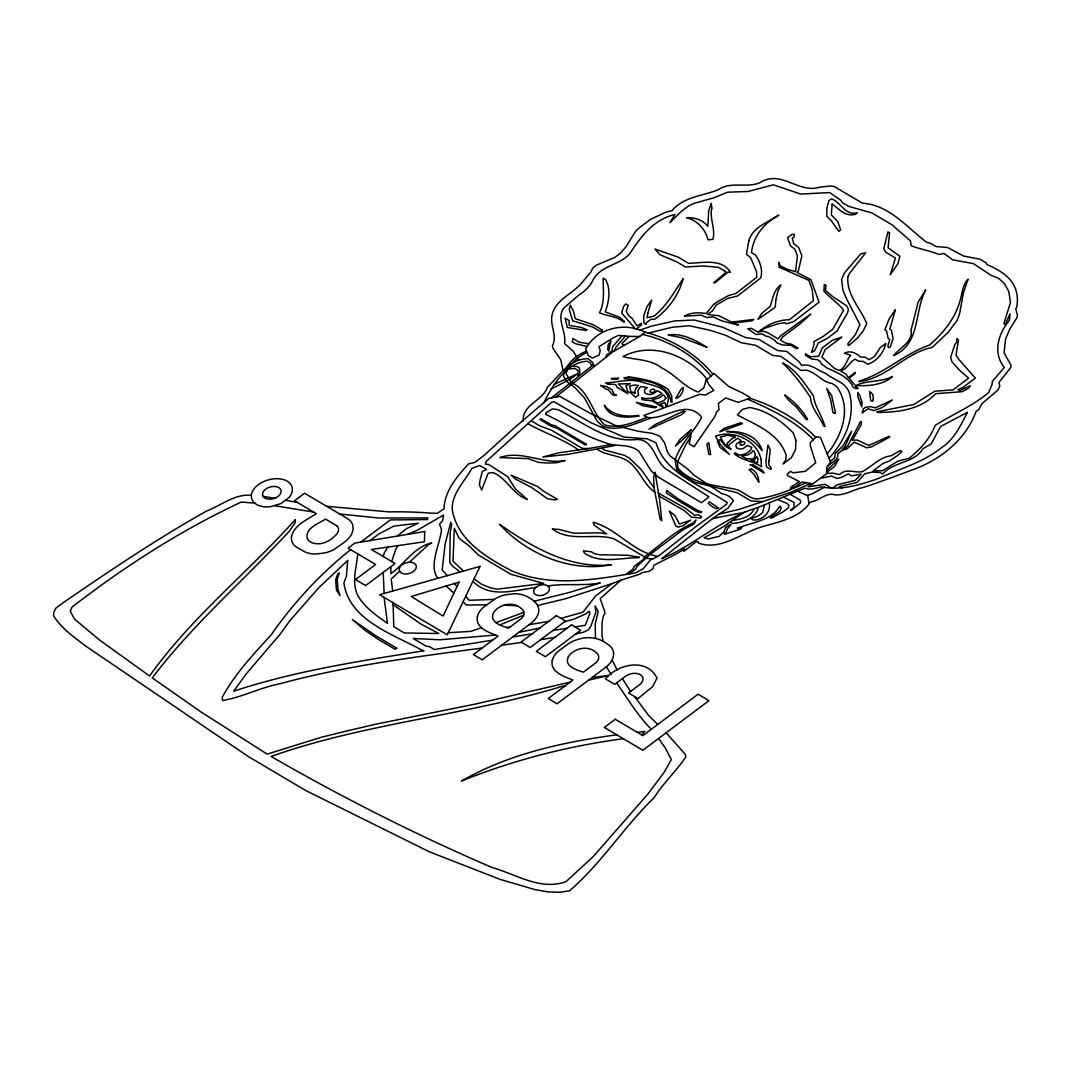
<?xml version="1.0" encoding="UTF-8"?>
<svg xmlns="http://www.w3.org/2000/svg" width="1071" height="1071" viewBox="0 0 1071 1071"><rect width="100%" height="100%" fill="white"/><g stroke="black" fill="none" stroke-linecap="round" stroke-linejoin="round"><path stroke-width="1.5" d="M769.232 503.022C771.24 512.527 762.485 520.359 753.435 520.051L750.999 518.605L758.04 516.075L762.646 512.621L764.386 504.963M384.114 593.454L383.231 572.383M815.741 437.316C797.708 418.922 774.186 406.11 749.82 398.238L738.267 402.361L725.723 397.943L718.36 403.472L718.989 409.898L717.142 411.277L714.424 417.141L694.062 446.741L689.188 443.863L691.29 432.764M749.82 398.238L749.941 397.408L742.645 393.084L728.548 386.363L713.955 373.418L706.043 380.473M357.781 553.894C356.469 567.576 351.368 582.624 357.808 595.543C364.635 607.404 376.443 615.638 387.474 623.362L384.074 597.417M606.24 356.804L606.507 355.13L612.023 350.98L612.625 346.817L622.023 335.678M391.718 561.525L395.654 549.543L397.903 545.608M383.338 556.572L384.141 553.172L387.796 547.08M842.034 488.068L839.236 486.595L857.068 482.392L864.819 473.77L872.142 472.083L880.295 472.525L882.772 473.998C893.95 461.213 914.072 463.435 922.961 448.709L931.181 443.956L940.592 426.459L967.434 412.322C960.674 425.415 954.315 439.405 941.289 447.839C922.225 463.074 898.877 469.018 877.149 478.978C859.21 485.029 840.2 490.839 821.229 486.85C816.008 488.189 810.118 490.25 804.87 488.189L758.228 507.413C755.831 518.712 742.484 522.755 732.323 523.438L730.154 522.153M523.612 615.196L523.224 616.079A11.861 7.551 -15.9 0 1 521.269 618.65L508.538 628.208C501.938 625.986 488.898 622.358 493.463 612.947A15.101 9.599 -15.9 0 1 501.523 606.173C508.149 603.013 516.276 603.629 521.644 608.837A12.424 7.899 -15.9 0 1 523.759 611.702L523.933 612.532A12.129 7.711 -15.9 0 1 523.612 615.196L500.144 624.808M543.8 402.816C552.489 385.654 565.903 362.4 587.336 361.235L590.576 363.149L591.513 366.202L551.391 397.917M841.217 371.329L841.619 370.486C847.616 368.37 849.664 362.092 854.966 359.12L858.38 361.141L863.052 361.396L867.912 364.274C876.962 361.155 883.682 352.68 885.824 343.43L880.295 347.58L874.351 356.616L869.183 359.655L865.127 357.259L860.468 356.991C855.849 353.028 850.521 349.976 844.269 353.256L850.789 355.277C846.21 359.869 846.157 367.795 839.249 370.379L834.898 368.732L821.832 357.058L825.259 349.507L841.833 337.057L832.368 340.337L822.233 347.941L818.699 356.348L810.252 356.656L805.405 353.791L805.566 355.398L811.698 359.026L817.347 359.669L819.784 361.114L821.43 363.912L827.107 368.089C836.679 372.28 845.782 375.854 851.981 384.583L852.757 386.859L855.729 388.612L858.139 388.492L855.582 386.979L857.429 385.6C869.371 386.015 881.902 384.958 891.929 377.26L892.304 376.43C880.831 382.708 866.546 379.83 855.488 385.788L849.102 378.197L854.631 374.047L855.301 372.373L848.232 377.688L846.077 374.207L841.257 371.476M614.111 351.114L616.173 346.924L625.384 336.026M754.185 508.725C750.758 517.306 740.797 519.181 732.671 520.452M690.675 437.155L685.815 444.559L677.367 462.137L677.943 468.241C692.656 484.453 715.749 485.136 735.71 489.34C743.461 491.228 748.937 498.791 757.103 498.952C774.239 496.757 790.8 489.916 806.409 482.606L812.769 483.878L827.16 473.315L833.171 473.154L839.544 474.573C846.01 467.92 854.497 473.128 862.115 471.709C871.794 466.849 879.853 456.875 890.992 455.871L900.296 450.556L901.916 451.52L897.94 455.282L889.077 461.159L883.2 463.301L873.079 470.905L882.638 470.651L897.752 461.186L909.132 458.294C920.23 449.378 929.748 438.99 935.17 425.428C952.788 414.129 972.642 406.137 988.774 392.414L992.215 384.007L992.228 381.557L1004.344 367.393C992.375 353.042 998.44 333.295 1009.351 320.457L1010.033 313.83L1005.107 324.7L1003.875 323.496L1010.502 302.464L1008.748 291.392L1004.424 283.587L998.574 278.313L991.09 275.314L973.378 263.586L952.721 259.838L943.926 253.412L939.039 254.47C929.963 250.828 920.15 249.141 911.153 245.781L910.551 241.002L891.996 224.816L871.874 212.915L848.593 206.355L842.101 202.513L841.003 200.357L829.664 192.579L800.68 194.065L773.382 184.841L747.906 191.481L727.597 192.191L713.768 197.84L694.45 203.249L688.787 205.752L681.41 211.282L669.897 222.714L674.904 214.495C653.591 219.381 640.927 236.557 629.761 253.707C619.346 265.554 600.978 265.233 593.08 279.852A38.355 24.405 -15.9 0 1 578.742 295.154L563.641 308.207C556.01 319.426 566.733 331.555 564.511 343.537L573.065 351.047L578.728 360.097M633.697 328.703L634.393 327.659L621.622 313.027L623.67 306.293L625.745 303.936L628.182 305.369L626.227 311.259L628.597 315.463L632.024 318.288L637.044 325.812L641.221 323.402L641.569 324.955L636.054 329.105M827.2 453.903C842.194 435.562 852.168 407.984 836.679 386.644L832.234 383.472C822.019 382.387 816.075 371.972 805.794 370.084L800.934 370.432L780.799 356.308L772.673 355.398L755.644 345.317L741.467 342.76L725.522 335.263L709.685 330.163L689.443 325.785L672.387 327.204L648.183 333.148M828.994 458.254C844.564 441.52 855.448 417.395 849.772 394.315C846.559 381.972 833.921 380.419 825.741 373.337C817.883 370.914 810.693 362.949 801.871 365.465L798.765 361.529L786.89 351.449L777.747 350.592L759.098 339.547L745.751 337.593L722.242 327.124L694.182 320.015L674.85 320.912L651.623 326.106L639.789 330.163M397.261 536.076L406.739 528.485L418.333 523.17L393.833 526.129L378.719 534.041L370.017 540.574M713.018 374.315C695.829 353.43 671.33 338.998 645.304 332.197L639.601 336.481L628.905 336.388L621.943 343.63L623.951 345.464M399.67 571.204L391.223 578.996L392.669 591.045M409.336 562.302L428.48 544.657L431.76 542.997C414.691 546.397 404.477 564.149 390.902 573.654L390.835 566.666M326.682 506.315L388.974 511.871A345.612 219.836 -15.9 0 1 431.345 513.156L437.222 513.357L444.104 508.792C444.385 491.134 457.223 476.247 468.616 463.837L474.721 462.458L483.931 455.55L514.923 427.289L548.767 398.399L559.812 396.377L589.746 413.071L615.249 425.401L638.075 431.252L652.44 433.38L659.95 436.285L664.716 443.019L667.22 451.44L669.75 455.617L688.171 469.5L693.981 475.149L721.934 493.771A23.375 14.874 -15.9 0 1 733.3 500.786L728.079 508.096L712.51 518.605L661.717 558.754C695.266 544.563 723.072 517.775 758.228 507.413M795.485 490.237L807.775 495.793L809.087 504.026C797.534 518.752 777.921 521.912 761.106 527.066C741.266 533.197 719.832 551.19 698.372 543.024L697.997 541.471L695.574 542.127L683.834 551.351L684.583 548.821C674.904 555.367 664.02 559.905 653.872 565.287L653.002 568.647L649.16 571.285L641.81 572.731L639.963 574.123L620.872 580.187L600.188 598.649L604.687 611.461L604.82 613.897L603.442 615.477L602.143 622.157L601.929 635.264L603.268 641.529M744.573 511.831L723.916 526.37L704.129 537.816L708.145 539.034L719.11 536.343L723.942 531.845L725.549 527.642L728.454 525.459L730.891 524.803L727.423 528.739L726.245 532.113L724.036 533.773L724.786 534.215L740.222 529.248L741.855 527.762L737.41 528.284C751.079 522.474 771.615 520.626 779.42 506.677L780.29 506.315L781.161 507.708L780.063 511.068L770.143 517.869L772.579 517.614L783.129 511.804L788.51 507.721L788.899 505.217L786.998 503.437L777.787 499.622M555.608 397.154L612.84 351.837L639.601 336.481M591.513 366.202L593.347 364.783L594.606 365.532M350.672 549.691L348.892 551.03C319.078 575.14 293.119 603.375 271.191 634.808C253.466 654.301 234.736 674.074 222.219 697.328L222.5 700.541C242.327 697.234 260.36 687.515 280.12 683.7C346.308 665.667 414.33 657.166 482.151 648.009M360.793 542.1L390.326 519.93L427.383 519.569L427.945 517.895L379.04 518.029L339.668 514M407.623 534.362L417.583 530.091L443.608 515.031L442.51 520.881L439.498 524.188L441.48 529.435C440.542 543.104 427.931 566.318 437.959 578.273M762.552 501.643L751.012 500.933L737.183 492.754L695.173 482.378L683.82 475.671L676.564 469.285L675.145 460.235C679.938 443.702 694.035 432.323 701.545 417.422L700.795 415.99C684.65 399.162 664.971 420.394 647.098 417.395C633.978 422.255 618.918 429.043 604.566 424.919C591.687 412.63 589.371 390.607 571.445 382.668L566.024 373.565C569.022 363.618 578.153 356.857 586.935 352.332L588.3 355.679L592.357 358.075L599.131 355.036L600.215 350.525L598.93 346.736L613.027 337.874L618.663 335.33L628.905 336.388M620.872 580.187L612.036 583.615L595.463 596.065L583.012 612.184L560.976 618.382M625.852 574.391L633.215 568.862L634.246 566.331L643.457 559.423L644.514 556.866C660.097 545.206 674.743 531.149 692.535 523.277L695.949 520.051L694.396 523.398L692.549 524.79L682.963 529.77L649.802 554.658L636.897 566.505L635.719 569.022L629.266 573.869M658.116 556.358L695.748 526.745L726.593 504.227L727.169 502.54C702.763 485.725 665.158 474.199 656.081 442.859L647.152 438.789L624.045 437.115L591.205 422.844L554.015 401.786L551.565 402.268L486.02 461.601L485.417 464.118L488.791 464.546L507.547 476.582L515.499 488.992L527.334 499.474C512.902 494.588 507.119 478.456 493.075 472.565L488.175 473.168L481.696 489.996L479.38 484.868L480.116 479.875L482.311 471.481L486.582 469.486L479.768 465.457L471.842 468.388C464.667 481.575 452.123 492.955 452.163 508.966C456.835 539.878 486.1 557.295 511.349 570.696C550.802 587.618 594.539 579.612 635.518 572.905L643.149 568.808L650.298 560.026L658.116 556.358C633.403 552.609 617.057 528.646 593.173 522.246L594.298 525.245L606.695 533.92L600.081 532.849L573.748 533.238L559.263 529.462L552.315 528.967C570.535 542.609 593.87 532.608 613.924 538.767L647.165 558.446L652.949 558.781M827.937 465.778L836.223 459.553L837.79 456.192L837.669 453.769L841.351 451.011L845.193 446.098L851.713 431.185L842.757 446.058L835.139 453.702L834.67 457.853L830.279 461.373M826.879 470.263L838.821 459.111L834.416 466.581L827.053 472.11M809.074 503.209L810.921 501.83C819.328 501.054 825.995 491.991 834.764 494.815C844.698 495.793 853.828 489.219 863.346 487.439C879.907 482.004 896.24 475.939 912.479 469.808C940.097 460.035 965.814 439.753 976.016 411.505L978.774 409.43L982.013 403.593L997.985 390.018L999.872 385.721L998.948 383.418L999.511 381.731L1010.93 367.286L1010.823 364.863L1004.063 352.828L1005.642 338.717L1010.033 328.636L1016.821 317.926L1017.45 315.41L1015.723 308.421L1016.633 307.738C1020.984 284.284 1006.124 272.57 986.846 264.55L986.364 263.024L979.871 259.182L963.672 256.036L947.54 247.495L936.027 246.558L930.699 243.398L926.589 242.287C907.177 227.547 888.997 204.735 862.49 203.222L834.496 186.649L831.31 185.952L819.449 187.197C798.39 193.905 781.161 169.191 759.995 182.646C746.487 188.456 730.971 180.986 718.467 189.661C702.924 195.98 684.784 196.462 672.762 209.729L672.508 210.572L666.403 212.004L650.753 219.18L639.695 227.48L635.665 231.216L625.839 246.906L620.377 253.238L614.848 257.388L596.547 265.113L592.865 267.884L590.871 272.074L580.924 283.828C571.084 294.82 553.346 301.031 551.685 317.511C550.829 326.936 557.308 336.682 552.408 345.719L553.252 348.798L560.722 359.655L563.145 370.753M832.421 488.309L837.027 484.855L855.287 480.33L861.245 474.158L851.525 475.832L848.286 473.918L841.793 477.291L836.906 478.442L831.457 476.046L820.52 478.295M812.769 483.878L808.003 486.85L825.045 484.32L831.524 488.162M824.724 487.024L811.898 493.945L807.092 495.391M550.963 389.121L570.12 379.295L577.483 373.766L554.176 384.328M810.332 483.623L791.121 492.191L739.941 509.14L719.203 514.093M650.686 418.212C635.384 423.192 619.225 432.149 602.839 426.312L597.042 421.01L584.565 398.064L574.739 387.434L566.679 381.571L563.48 375.921C565.796 364.274 575.756 355.211 586.48 351.208L586.935 352.332M481.508 627.673L470.892 631.368L448.24 632.72M495.833 622.679L523.893 612.344M612.036 583.615L565.528 598.756L537.709 605.476M564.363 621.876L574.351 618.998L585.636 613.937L589.318 611.18L589.853 613.509L585.275 625.29L575.033 626.937M658.705 495.886L684.356 510.639L691.505 517.079L700.541 518.056L701.532 516.677L698.292 514.749L694.61 515.258L686.069 508.671L658.063 492.928M534.215 601.219L570.267 592.196L600.242 582.932C582.852 586.252 565.193 583.119 547.883 585.984M548.727 621.367L528.927 624.754M565.542 685.574L561.887 686.431C466.26 715.468 365.452 723.032 271.057 756.447C342.466 797.507 416.284 834.978 492.031 867.47C516.008 874.231 540.507 890.978 566.077 881.607L593.588 856.211L648.049 793.865L664.395 771.99L671.356 759.513L665.345 748.053L658.585 738.455M588.515 680.192L608.261 675.573L592.183 677.448M641.623 734.88L644.849 731.426L637.312 732.336M741.092 512.942L712.51 518.605M570.093 682.16L475.122 704.129L375.894 724.17L347.821 730.717L321.046 737.343L267.148 754.131L201.442 712.242L152.269 677.903C192.726 624.353 244.134 580.348 289.424 531.055L295.074 522.876L295.395 519.569C247.789 572.543 191.133 617.552 149.552 676.002L99.777 640.19L74.595 619.172L70.311 611.354L71.944 607.15C124.571 566.465 180.905 530.212 241.256 502.071L255.059 503.129M518.806 632.359L539.878 628.008M588.059 448.615L607.685 445.121L614.634 445.616L568.527 454.265L542.85 457.009L558.62 452.832L588.059 448.615L582.209 448.361L551.619 430.261L540.105 426.03L531.457 420.916M554.872 637.392L540.601 639.708M575.743 633.965L583.909 632.037L588.287 629.842L590.71 626.602L595.811 612.291L595.101 605.891L598.207 611.581L595.195 624.165L595.489 638.343M492.593 640.163L434.344 649.521L429.498 646.643L426.164 646.161L413.192 638.477L440.074 639.775L495.471 635.036M512.701 636.937L532.14 633.818M552.89 630.484L567.095 628.208M623.335 738.695C567.978 746.126 513.357 760.022 461.574 781.013C508.832 753.783 563.292 742.042 616.789 734.813M501.643 645.237L521.657 642.399M535.674 587.604C514.776 590.081 489.889 598.917 472.913 581.272M506.262 627.419L510.198 626.95M569.236 368.946L574.685 368.397L577.938 370.325L577.952 376.041L579.839 372.708L579.424 367.929L576.988 366.496L572.275 366.202M486.729 604.807L466.474 605.035L463.06 601.822M504.321 605.209L516.972 605.731M494.24 599.399L469.205 600.282L465.698 596.333M313.656 512.072L274.886 505.78M251.283 495.311L251.645 498.832L253.385 501.924L256.371 504.401A21.045 13.388 -15.9 0 0 270.508 506.703L280.95 503.584L288.942 497.587A21.045 13.388 -15.9 0 0 278.393 478.75A21.045 13.388 -15.9 0 0 251.283 495.311C235.031 493.651 221.322 505.338 206.944 510.867C157.29 538.659 110.072 570.535 63.176 602.705L55.812 608.234L53.737 612.425L53.55 615.718C61.127 628.155 73.591 636.696 84.89 645.518L248.352 756.554L305.931 790.639L429.712 851.954L500.478 879.519L534.871 889.586L547.991 891.889L559.745 892.304L569.558 890.777C601.233 863.614 623.924 826.932 653.966 797.841C663.391 783.035 676.002 771.388 685.842 756.943L685.293 754.319L666.122 732.805M263.185 496.409L274.578 498.216M806.409 482.606L801.657 482.164L796.128 486.301L790.465 488.724L790.84 487.171L799.421 481.615L787.359 475.47L787.319 473.851L790.572 471.401L793.009 472.833L805.245 471.347L815.687 462.752L810.386 446.005L810.238 442.765L816.397 436.66L820.44 437.49L830.52 461.949L826.638 467.692L827.16 473.315M297.323 502.419L285.957 500.358M588.742 343.684L579.264 342.265L572.838 338.463L572.302 341.796L575.542 343.724L587.028 346.509M642.359 334.406C669.027 340.417 693.767 354.889 711.037 376.202M645.304 332.197C624.447 321.715 596.908 328.007 585.583 348.999L586.48 351.208M747.451 399.068C770.959 409.591 795.392 420.742 813.317 439.712M790.639 494.507L800.372 500.264L800.733 502.647L791.188 510.546L790.385 510.064L794.066 507.293L794.013 502.406L783.798 497.239M647.098 417.395L643.885 415.494L699.711 394.315L705.32 395.052L713.795 390.366L708.882 384.596L706.86 380.218M601.929 448.481L604.834 450.195L624.473 455.295L629.346 458.174L641.221 469.58L654.046 487.747L660.124 519.167L661.771 520.68L659.736 500.639L655.091 472.15L653.605 477.197L654.046 487.747M597.243 449.285C607.15 456.246 620.524 454.773 629.949 462.699C639.976 470.972 644.193 485.029 654.783 492.165M578.621 449.967C562.797 439.043 544.697 433.045 528.097 423.862M336.709 525.727L325.49 519.087C318.569 523.746 305.128 527.869 307.19 538.405A15.101 9.599 -15.9 0 0 314.138 543.358C322.09 545.099 329.748 541.19 335.236 535.661A12.156 7.738 -15.9 0 0 336.749 525.7M393.097 604.74L420.97 624.098L438.842 633.51L404.343 632.974L393.807 626.736L393.03 602.719M460.115 572.021L452.123 565.729L449.74 562.355L450.181 532.876L451.748 524.562L450.717 522.38L445.108 544.148L442.189 569.879L447.303 575.636M463.489 571.057L453.006 561.204L454.318 528.311L459.205 538.472L469.299 546.036L478.496 555.113L510.934 574.31L543.733 583.441L497.185 589.157L490.679 587.925L481.361 584.15L474.092 578.822M446.192 585.998L453.876 593.2M657.755 724.478L648.397 715.174L634.688 696.632M651.288 729.324C637.54 715.374 627.82 698.908 616.642 682.91M454.332 583.548L457.009 586.56M630.538 691.464L622.358 678.612M611.206 674.556L606.347 666.764M617.244 670.138L612.103 659.977M593.347 364.783L592.906 362.708L588.207 358.745C570.187 358.303 559.049 375.988 547.535 387.1C542.662 401.009 522.099 404.503 523.224 421.077M861.379 422.001L861.365 424.384L852.436 440.194L857.242 440.047L868.782 445.496L888.997 436.325L889.814 437.008L871.74 446.821L866.827 447.812L854.163 442.162L847.054 448.869L842.984 450.101L847.844 445.71L860.575 421.519L861.379 422.001M861.847 402.053L861.78 406.967L857.791 396.591L857.764 392.508L859.732 395.172L861.847 402.053M847.844 277.041C846.492 294.779 860.388 308.167 866.747 323.522L863.159 331.059L857.282 338.249L848.768 345.531L848.004 345.09L848.058 343.443L855.341 334.674L859.919 324.647L845.836 297.363L842.89 289.92L841.552 279.558L844.457 272.864L860.803 253.881L865.689 252.796L849.263 273.681L847.844 277.041M624.165 321.34L624.139 322.344C617.124 316.132 607.404 316.28 599.412 312.786C605.249 301.955 602.946 289.706 603.187 278.206L605.61 279.638C611.18 289.505 608.823 301.727 605.302 311.902L619.6 317.244L624.165 321.34M768.911 460.838L768.817 464.934L771.254 467.786L770.852 469.459L766.796 467.063L766.274 465.55L765.979 460.704L767.934 444.934L770.277 450.048L768.911 460.838M424.692 531.537L424.424 541.765L371.329 549.463L395.052 563.507L365.666 585.556L355.545 579.558L375.653 564.471L348.075 548.151L354.822 543.091L424.692 531.537M291.473 536.879L291.419 538.874A24.044 15.289 -15.9 0 0 296.547 547.147L304.766 551.833A25.169 16.011 -15.9 0 0 315.704 554.055L325.169 552.877A26.24 16.694 -15.9 0 0 334.232 549.396L344.246 542.287A25.771 16.4 -15.9 0 0 351.877 533.679L353.189 529.061L352.667 524.696A24.513 15.596 -15.9 0 0 346.415 517.989L304.579 493.236L294.538 500.773L316.266 513.625C307.23 519.77 293.99 524.937 291.473 536.879M761.039 459.432L761.481 466.688C753.047 461.052 742.123 460.517 734.304 453.729L735.094 452.832L738.923 455.095C744.037 454.8 750.061 452.792 751.829 447.45L747.384 445.375L742.966 448.682L739.311 449.003L736.607 447.825L735.844 445.549L736.607 443.876L741.212 440.636L737.531 438.28L728.963 444.813L728.708 447.317L731.091 448.736L730.81 449.485L725.134 446.125L720.328 439.712L717.918 440.409L715.548 436.165C733.3 429.391 757.103 440.301 761.039 459.432M795.887 440.288L795.566 449.338L791.415 457.705L783.088 463.904L785.431 460.65L786.261 455.644C779.501 433.541 755.885 424.946 737.384 414.932L742.323 409.443L749.593 407.489C766.729 410.394 781.147 420.702 793.156 432.778L795.887 440.288M757.786 458.656L757.599 462.779L750.744 460.463L754.399 460.128L756.782 456.474L757.786 458.656M911.14 329.988C912.934 342.466 899.64 347.553 893.642 355.652C920.832 343.63 913.924 312.21 925.665 289.906L918.088 302.29L911.14 329.988M794.267 234.442L794.133 236.919L792.286 238.298L793.772 243.693L798.712 247.562L801.871 255.768L798.39 270.869L797.025 272.449L810.908 279.678L819.061 302.223L793.491 321.702L786.435 323.777L784.802 322.813L778.684 323.603L765.578 327.913L759.272 331.234C767.773 324.54 778.416 319.734 789.394 319.774L813.411 300.67L812.3 290.254L808.94 280.428L779.086 267.134L778.751 262.288L780.411 265.956L787.426 269.383L795.579 271.673L797.4 255.902L794.856 249.168L790.465 245.942L787.546 237.642L791.897 234.375L794.267 234.442M711.813 208.015C709.297 218.538 715.856 229.167 712.898 239.369L708.011 239.81C705.347 229.06 697.315 220.385 686.457 217.694C694.356 217.279 703.071 219.836 707.837 226.436L708.694 210.8L711.224 203.236L711.813 208.015M775.779 300.094L775.31 306.694L773.905 308.274L757.947 319.319L761.601 313.549L770.183 306.333C772.793 298.983 773.851 289.665 780.799 284.993L777.747 291.7L775.779 300.094M347.687 560.481L346.428 576.185L343.911 582.919C349.146 620.337 392.629 633.925 421.251 649.843L424.022 650.766C360.03 661.048 295.409 670.794 233.732 691.17L246.062 674.087L279.919 634.46L289.933 620.631L318.984 587.524L347.687 560.481M610.778 341.127L608.689 351.141L607.712 349.333L608.288 344.353L610.778 341.127M832.18 204.079L831.297 214.829L837.817 221.63L840.668 229.944L838.834 231.323L831.19 220.572L826.839 216.369L826.825 208.189L828.927 200.625L831.35 198.818C841.23 202.365 844.765 215.592 857.188 212.888L855.568 214.24C845.18 217.105 839.423 209.193 832.18 204.079M825.942 285.435L825.487 290.402L832.127 296.185L846.733 305.878L848.473 309.506L847.509 312.866L837 331.059L826.866 338.664L818.204 343.015L814.844 350.565L811.55 352.439L813.96 344.862L813.947 341.595L823.438 336.281L832.636 329.373L843.613 310.255C838.058 302.825 830.065 298.099 823.894 291.044L824.322 284.471L825.942 285.435M683.137 387.541L682.736 391.678L680.165 395.815L676.484 398.573L675.881 398.01L681.29 388.92L683.137 387.541M889.546 232.862L888.073 247.776L899.908 256.264L897.859 263.827L890.188 274.819L895.476 257.991L885.744 252.234L883.776 248.686L887.926 231.898L889.546 232.862M956.898 338.905L956.564 342.211L954.81 344.661L950.66 357.259L951.985 361.864L959.362 370.071L968.653 378.157L953.003 389.911L934.809 391.196L913.777 404.53L876.881 411.8L878.006 412.455C898.85 412.295 920.645 409.564 935.759 393.686L962.253 391.678L968.653 388.197L970.366 385.747L959.469 390.674L957.849 389.71L963.418 387.073L975.386 378.09L958.532 359.093L956.042 354.876L958.518 339.855L956.898 338.905M666.657 490.478L666.296 492.968L681.196 502.46L696.605 511.577L700.648 512.768L701.786 511.804L698.667 511.028L678.385 499.032L666.657 490.478M602.197 330.029L601.942 331.689L599.077 330.819L592.584 326.976L572.677 320.805L569.236 309.358L570.401 305.155L573.641 311.661L575.234 318.676L593.267 324.741L602.197 330.029M477.425 616.361C474.881 628.142 489.808 632.733 498.055 636.067L473.382 654.582L482.218 659.816L529.73 624.165A24.513 15.596 -15.9 0 0 537.401 615.758C542.903 605.637 531.591 597.805 523.224 595.034A26.24 16.694 -15.9 0 0 514.615 593.709L505.151 594.833A25.222 16.038 -15.9 0 0 496.194 598.234L484.239 606.628A24.044 15.289 -15.9 0 0 477.438 616.361M552.275 660.352C549.731 672.133 564.645 676.725 572.905 680.058L548.232 698.573L557.067 703.808L604.566 668.143C610.055 664.422 615.263 657.755 613.134 650.753A25.771 16.4 -15.9 0 0 606.962 643.818C599.425 637.781 589.184 636.415 580 638.825A25.169 16.011 -15.9 0 0 568.38 643.791L559.089 650.619A24.044 15.289 -15.9 0 0 552.275 660.352M647.741 313.562L647.018 317.739L654.14 316.025C667.059 305.476 674.047 292.209 683.111 278.674C678.827 295.007 668.25 309.773 654.555 319.238L650.967 319.292L646.362 322.746L645.974 324.419L643.952 323.214L643.658 315.905L646.951 306.654L651.677 300.148L647.741 313.562M748.803 240.895L746.433 254.269L750.624 257.602L756.568 271.646L756.675 277.349L735.911 293.481L728.655 295.502L717.021 301.982L713.353 304.753L706.191 313.549C699.068 312.411 690.675 312.357 684.409 316.119L701.358 315.182L706.793 317.592L712.925 316.788L721.867 320.912L738.468 325.115L734.01 323.04L751.909 320.764L753.676 319.426L731.721 322.13L718.654 315.704L707.543 314.539L712.55 310.777L716.258 305.021L727.758 298.421L737.504 296.024L760.678 277.965C763.128 270.053 760.022 261.471 755.416 254.938L751.454 252.595C753.448 235.861 764.199 222.969 778.791 215.137C767.813 222.661 752.98 226.597 748.803 240.895M963.458 292.57L959.67 313.468L957.26 320.202L948.156 332.345L932.212 347.379C904.915 353.109 886.935 378.344 858.929 381.704L859.129 381.075C884.726 373.565 904.299 353.698 929.481 345.09C943.939 332.559 955.693 317.726 960.526 299.077C962.374 292.343 962.816 284.217 968.13 279.129L963.458 292.57M668.491 398.72L667.367 404.57L666.028 406.163L664.863 402.495L660.178 404.222L663.003 406.431L662.467 407.261L652.119 400.875L642.265 399.724L641.529 397.85C648.678 399.537 656.282 398.158 661.985 393.392L657.246 390.58C654.301 394.329 648.464 396.096 644.648 392.602L644.501 389.697L647.259 387.622L640.672 386.511L637.794 390.527L638.557 395.266L635.518 397.127L629.949 392.254L627.78 391.839L625.933 385.734L630.324 383.659L618.369 383.967L627.807 393.726L616.588 386.979L616.427 385.373L614.808 384.422L607.739 384.194L605.677 382.976C617.82 382.28 630.069 378.13 642.118 382.2C651.824 385.506 666.349 386.39 668.491 398.72M895.369 309.814L889.787 329.132L891.407 330.082L893.12 338.69L890.175 347.111L888.635 347.593L887.765 346.201L889.84 339.48L888.22 338.516L886.467 330.711L884.847 329.761L889.211 318.823L895.369 309.814M727.356 443.153L727.089 446.353L724.009 443.3L720.248 437.022L727.544 435.254L735.054 436.7L735.282 437.463L732.818 437.919L727.356 443.153M635.732 388.492L634.755 391.852L635.317 393.352L630.859 391.558L629.534 386.136L634.42 384.998L638.41 385.413L635.732 388.492M706.592 378.652L703.781 387.903L698.265 392.053C683.967 387.033 675.078 374.341 661.691 367.915C650.445 358.986 635.652 360.164 622.987 356.549C651.65 341.435 687.14 354.929 706.592 378.652M691.049 429.712L687.047 435.817L675.426 446.152L680.165 439.217L691.049 429.712M863.44 408.801L862.088 413.004L868.032 408.814L873.882 410.595L882.116 407.609L892.25 400.005L875.476 407.823L870.201 406.605L865.288 407.422L863.44 408.801M339.253 573.199L337.218 579.09L338.008 589.572L340.056 595.623L336.455 590.134L335.678 579.652L337.86 573.775L339.253 573.199M568.313 656.938C563.748 666.349 576.774 669.977 583.374 672.186L596.105 662.628A12.156 7.738 -15.9 0 0 596.453 652.855C591.152 647.553 582.959 647.045 576.372 650.164A15.101 9.599 -15.9 0 0 568.313 656.938M656.911 678.077L652.788 686.511L637.968 698.573L628.53 692.977L639.949 684.409A10.978 6.988 -15.9 0 0 642.72 677.381L641.81 675.855A10.978 6.988 -15.9 0 0 625.799 676.029L614.7 684.356L605.45 678.88C617.873 663.819 647.045 657.5 656.911 678.077M873.307 399.309L872.504 401.438L870.616 400.326L869.652 391.517L872.838 394.489L873.307 399.309M725.656 271.606L724.947 273.279L713.768 282.69L715.067 282.731L728.226 271.994L730.489 272.262C721.787 258.205 702.522 262.89 688.733 263.386L678.184 257.147L654.917 249.008L659.937 254.737L676.524 261.726L685.44 267L703.62 265.956L718.48 267.362L725.656 271.606M755.457 454.747L753.596 458.937L746.527 458.749L741.587 455.831L747.719 455.001L751.748 452.471L752.592 450.797L753.93 451.038L755.457 454.747M546.33 412.616L545.567 414.29C565.1 423.714 583.775 435.683 604.66 442.43C615.798 447.383 629.373 442.992 639.133 451.493L651.168 470.945L658.531 477.264L701.532 502.714L708.948 496.85L667.715 470.142C654.1 462.552 654.528 436.968 634.501 439.699C606.025 441.948 582.169 421.465 557.857 409.631L552.422 408.935L546.33 412.616M459.124 582.102L443.099 616.039L411.251 596.507L459.124 582.102M480.049 566.385L447.25 634.808L379.562 594.74L480.049 566.385M782.794 336.856L780.424 340.109L785.297 342.988L791.723 344.327L798.19 348.155L796.436 348.624L790.759 345.264L782.526 344.996L776.836 342.814L774.735 340.217L768.376 336.455L766.086 336.24L762.03 333.831L755.912 334.527L747.799 328.73L751.467 328.369L757.947 332.211L762.847 331.153L766.956 332.264L778.082 338.838L780.799 335.678L810.827 314.004L799.368 324.419L782.794 336.856M709.43 501.857L708.212 503.477L711.733 506.248L715.789 508.645L718.574 508.042L709.43 501.857M665.881 398.158L663.926 400.554L657.768 403.084L652.092 399.724L659.388 397.877L663.525 394.771L665.881 398.158M639.267 557.228L638.811 557.737C621.019 557.589 600.028 564.149 584.378 553.038L583.441 550.815L591.312 551.793L594.566 553.72L599.921 554.818L627.178 555.206L639.267 557.228M535.875 587.39L534.643 588.702A8.126 5.168 -15.9 0 0 541.645 595.422A8.126 5.168 -15.9 0 0 548.392 586.332L547.107 585.462A8.126 5.168 -15.9 0 0 535.875 587.39M618.556 378.25L617.619 379.174L611.675 379.134L611.354 378.398L618.556 378.25M684.891 411.585L681.718 414.597L648.999 429.243L655.318 424.504L683.512 411.117L684.891 411.585M616.481 395.386L612.853 395.038L607.846 389.349L606.614 389.483L600.496 385.386L606.922 386.711L611.849 389.63L614.044 393.941L616.481 395.386M706.806 347.232L682.147 337.82L668.143 335.036C682.12 332.746 695.32 340.15 706.806 347.232M586.868 329.734L586.038 330.457L567.282 327.498L565.127 318.207L569.036 320.524L569.25 325.397L581.285 327.445L586.868 329.734M586.399 444.278L585.476 445.081L557.094 428.28L551.27 426.245L539.918 419.524L540.962 418.734L551.498 424.973L554.778 425.562L586.399 444.278M690.554 520.305L682.977 525.647L678.184 527.146L675.747 525.714L669.321 511.001L674.891 515.472L679.469 524.014L690.554 520.305M656.228 406.94L655.131 407.81L643.042 405.815L636.214 402.335L656.228 406.94M564.832 460.584L556.398 462.779L546.799 462.993L538.726 462.391L528.083 458.602L499.889 457.585C521.671 449.7 542.85 464.613 564.832 460.584M396.752 648.183L395.186 649.374L378.023 639.213L365.117 630.431L352.319 619.547L375.667 635.705L396.752 648.183M724.25 428.387L719.645 431.841L742.364 423.701L740.744 422.75L724.25 428.387M708.694 442.765L706.847 444.144L708.908 454.345L710.756 454.599L708.694 442.765M556.344 615.638L521.122 642.091L530.239 647.486L565.475 621.046L556.344 615.638M835.474 412.75L834.55 413.433L832.93 412.482L830.654 399.871L826.758 388.532L831.698 395.587L835.474 412.75M571.539 624.875L536.317 651.315L545.434 656.71L580.669 630.27L571.539 624.875M615.236 719.27L604.339 727.45L642.868 750.262L708.948 700.662L698.064 694.209L642.881 735.63L615.236 719.27M807.534 419.216L806.45 419.725L796.543 407.301L788.671 400.3L784.668 394.998C793.906 401.277 801.911 409.524 807.534 419.216M557.054 499.18L555.26 499.996L547.549 498.751L531.149 487.185L515.687 479.246L511.108 475.163L537.669 486.569L543.265 491.013L557.054 499.18M275.957 497.68L273.654 498.591A9.519 6.051 -15.9 0 1 263.479 496.931L262.69 495.538A9.519 6.051 -15.9 0 1 269.196 487.292A9.519 6.051 -15.9 0 1 280.482 489.126A9.519 6.051 -15.9 0 1 275.957 497.68M611.113 564.792C570.736 572.664 526.731 554.109 499.581 524.255C532.367 547.294 569.437 568.969 611.113 564.792M628.918 376.885L624.018 377.902L624.313 378.652C640.485 379.469 668.88 381.209 670.928 402.067L672.106 402.214L671.637 395.748L668.21 389.322C656.764 381.33 642.52 378.759 628.918 376.885M638.825 416.11C626.843 417.797 609.627 418.895 604.272 405.226C612.465 415.856 625.986 417.168 638.517 415.374L638.825 416.11M751.561 469.125L749.111 469.513L754.011 474.373L758.844 482.271C758.723 477.064 756.581 471.387 751.561 469.125M718.628 441.319L717.409 441.426L720.007 447.303L729.364 454.332L720.649 444.84L718.628 441.319M410.514 562.262L408.319 562.342A8.782 5.596 -15.9 0 0 399.349 570.642L400.085 571.941A8.782 5.596 -15.9 0 0 414.249 570.83A8.782 5.596 -15.9 0 0 410.514 562.262M731.198 431.613L726.473 431.506C741.038 431.693 753.649 439.485 762.137 450.57C758.362 437.182 744.01 431.439 731.198 431.613M753.435 465.055L750.048 464.64L764.065 473.007L762.351 470.33L753.435 465.055M824.844 426.378L823.586 425.749C819.583 416.164 811.216 408.386 810.439 397.421C802.567 385.118 793.209 373.19 782.66 362.962C796.463 369.816 804.589 383.726 813.411 395.681C814.75 406.94 822.193 415.561 824.844 426.378M741.078 444.974A2.517 1.593 -15.9 0 0 744.894 443.086A2.517 1.593 -15.9 0 0 741.346 442.109A2.517 1.593 -15.9 0 0 741.078 444.974M651.155 392.481A2.517 1.593 -15.9 0 0 654.957 390.594A2.517 1.593 -15.9 0 0 651.422 389.616A2.517 1.593 -15.9 0 0 651.155 392.481"/></g></svg>
